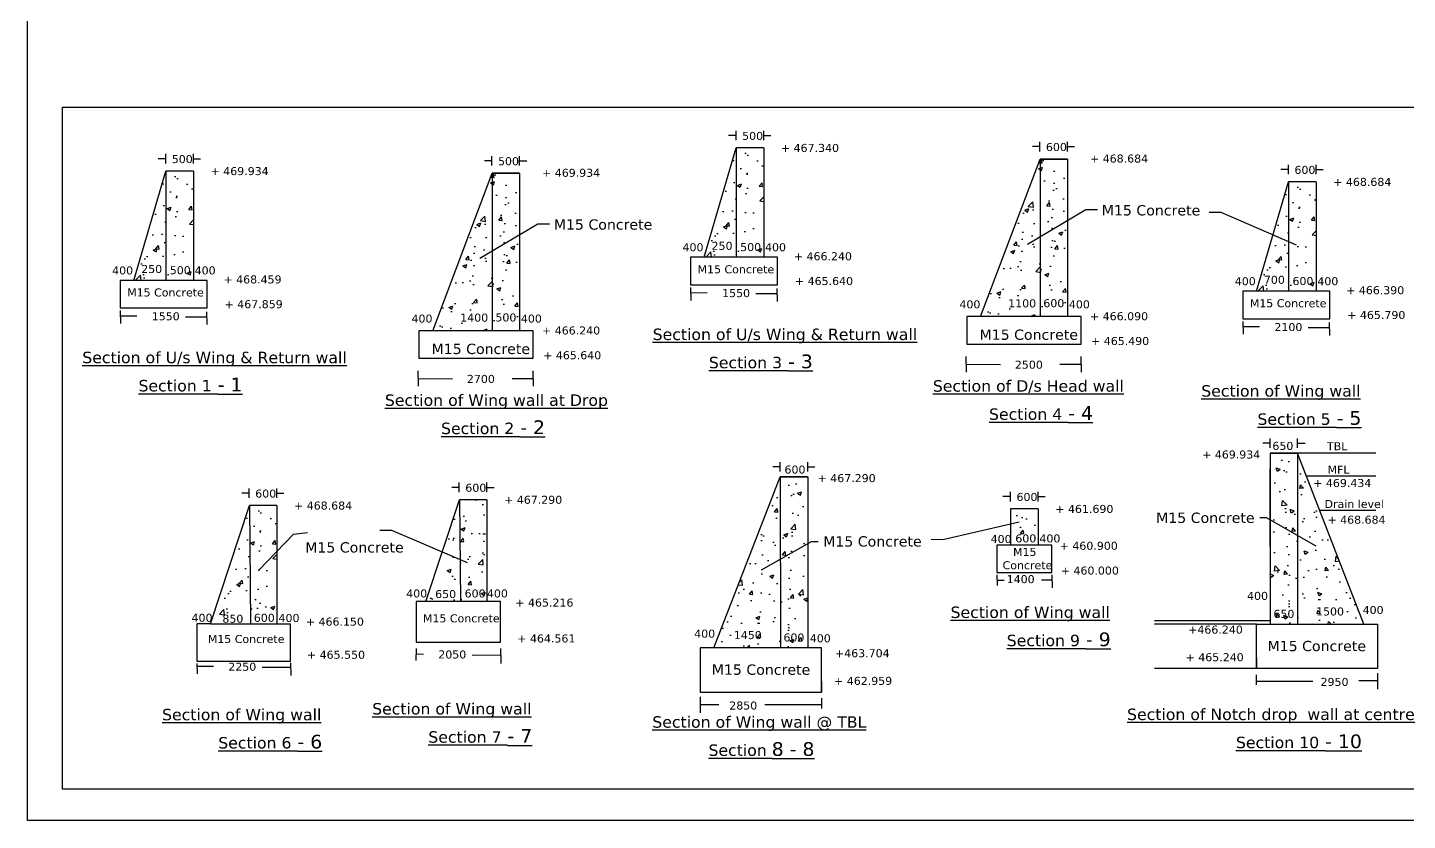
# Model space of a CAD drawing. Header units: inches. Extents: x 266 to 360, y -64 to 80.
# Drawn here: x 266.2 to 326.6, y -63.5 to -28.9 of the extents above; entities that cross this region are included whole.
import ezdxf

# ---------------------------------------------------------------- set-up
doc = ezdxf.new("R2010")
doc.units = ezdxf.units.IN
doc.header["$LTSCALE"] = 2
doc.header["$MEASUREMENT"] = 0
doc.linetypes.add('ACAD_ISO02W100', pattern=[15, 12, -3])
doc.linetypes.add('ACAD_ISO03W100', pattern=[30, 12, -18])
doc.styles.get("Standard").update_dxf_attribs({"font": 'arial.ttf'})
pattern_1 = [(50, (-6.233, -12.2524), (1.7931505, -0.15688), [0.1875, -2.0625]), (355, (-6.233, -12.2524), (-0.346878, 1.88048), [0.15, -1.65]), (100.4514, (-6.0836, -12.2654), (1.446273, 1.723599), [0.15935, -1.752855]), (46.1842, (-6.233, -11.7524), (2.668103, -0.413798), [0.28125, -3.09375]), (96.6356, (-6.0107, -11.7869), (2.336657, 2.435295), [0.239026, -2.629282]), (351.1842, (-6.233, -11.7524), (2.336655, 2.435297), [0.225, -2.475]), (21, (-5.983, -11.8774), (1.4922676, -1.006547), [0.1875, -2.0625]), (326, (-5.983, -11.8774), (0.608288, 1.812875), [0.15, -1.65]), (71.4514, (-5.8587, -11.9612), (2.100557, 0.806326), [0.15935, -1.752855]), (37.5, (-6.233, -12.2524), (0.0303996, 0.8322346), [0, -1.63, 0, -1.675, 0, -1.65625]), (7.5, (-6.233, -12.2524), (0.6576738, 0.9860293), [0, -0.955, 0, -1.5925, 0, -0.63125]), (327.5, (-6.7905, -12.2524), (1.3345561, -0.0563872), [0, -0.625, 0, -1.95, 0, -2.5875]), (317.5, (-7.0405, -12.2524), (1.4579654, 0.2502625), [0, -0.8125, 0, -1.295, 0, -1.8375])]

msp = doc.modelspace()

# ---------------------------------------------------------------- hatches: boundary and pattern name
h = msp.add_hatch()
h.set_pattern_fill('AR-CONC', color=256, scale=0.25, style=0)
h.set_pattern_definition([(50, (21.0978, 3.23), (1.7931505, -0.15688), [0.1875, -2.0625]), (355, (21.0978, 3.23), (-0.346878, 1.88048), [0.15, -1.65]), (100.4514, (21.2472, 3.217), (1.446273, 1.723599), [0.15935, -1.752855]), (46.1842, (21.0978, 3.73), (2.668103, -0.413798), [0.28125, -3.09375]), (96.6356, (21.3201, 3.6956), (2.336657, 2.435295), [0.239026, -2.629282]), (351.1842, (21.0978, 3.73), (2.336655, 2.435297), [0.225, -2.475]), (21, (21.3478, 3.605), (1.492268, -1.006547), [0.1875, -2.0625]), (326, (21.3478, 3.605), (0.608288, 1.812875), [0.15, -1.65]), (71.4514, (21.4722, 3.5212), (2.100557, 0.806326), [0.15935, -1.752855]), (37.5, (21.0978, 3.23005), (0.0303996, 0.8322346), [0, -1.63, 0, -1.675, 0, -1.65625]), (7.5, (21.0978, 3.23005), (0.6576738, 0.9860293), [0, -0.955, 0, -1.5925, 0, -0.63125]), (327.5, (20.5403, 3.23005), (1.3345561, -0.0563872), [0, -0.625, 0, -1.95, 0, -2.5875]), (317.5, (20.2903, 3.23), (1.4579654, 0.2502625), [0, -0.8125, 0, -1.295, 0, -1.8375])])
h.paths.add_polyline_path([(297.2215, -38.921), (298.4215, -38.921), (298.4215, -34.141), (297.2215, -34.141)])
h.paths.add_polyline_path([(297.2215, -34.141), (296.5439, -36.4544), (297.2215, -36.7459)])
h.paths.add_polyline_path([(295.8215, -38.921), (297.2215, -38.921), (297.2215, -36.7459), (296.5439, -36.4544)])
h.paths.add_polyline_path([(297.3037, -38.2106), (298.3329, -38.2106), (298.3329, -38.75), (297.3037, -38.75)], flags=24)
h.paths.add_polyline_path([(296.0555, -38.1571), (297.0807, -38.1571), (297.0807, -38.6964), (296.0555, -38.6964)], flags=24)
h = msp.add_hatch()
h.set_pattern_fill('AR-CONC', color=256, scale=0.25, style=0)
h.set_pattern_definition([(50, (40.8423, 1.7455), (1.7931505, -0.15688), [0.1875, -2.0625]), (355, (40.8423, 1.7455), (-0.346878, 1.88048), [0.15, -1.65]), (100.4514, (40.9917, 1.7324), (1.446273, 1.723599), [0.15935, -1.752855]), (46.1842, (40.8423, 2.2455), (2.668103, -0.413798), [0.28125, -3.09375]), (96.6356, (41.0646, 2.211), (2.336657, 2.435295), [0.239026, -2.629282]), (351.1842, (40.8423, 2.2455), (2.336655, 2.435297), [0.225, -2.475]), (21, (41.0923, 2.1205), (1.492268, -1.006547), [0.1875, -2.0625]), (326, (41.0923, 2.1205), (0.608288, 1.812875), [0.15, -1.65]), (71.4514, (41.2167, 2.0366), (2.100557, 0.806326), [0.15935, -1.752855]), (37.5, (40.8423, 1.7455), (0.0303996, 0.8322346), [0, -1.63, 0, -1.675, 0, -1.65625]), (7.5, (40.8423, 1.7455), (0.6576738, 0.9860293), [0, -0.955, 0, -1.5925, 0, -0.63125]), (327.5, (40.2848, 1.7455), (1.3345561, -0.0563872), [0, -0.625, 0, -1.95, 0, -2.5875]), (317.5, (40.0348, 1.7455), (1.4579654, 0.2502625), [0, -0.8125, 0, -1.295, 0, -1.8375])])
h.paths.add_polyline_path([(311.7074, -34.6255), (310.5074, -34.6255), (310.5074, -38.0178), (311.7074, -37.3084)])
h.paths.add_polyline_path([(310.5074, -34.6255), (307.9074, -41.5135), (310.5074, -41.5135)])
h.paths.add_polyline_path([(311.7074, -37.3084), (310.5074, -38.0178), (310.5074, -41.5135), (311.7074, -41.5135)])
h.paths.add_polyline_path([(309.025, -40.6731), (310.3271, -40.6731), (310.3271, -41.2125), (309.025, -41.2125)], flags=24)
h.paths.add_polyline_path([(310.5611, -40.6655), (311.5903, -40.6655), (311.5903, -41.2048), (310.5611, -41.2048)], flags=24)
h = msp.add_hatch()
h.set_pattern_fill('AR-CONC', color=256, scale=0.25, style=0)
h.set_pattern_definition([(50, (-3.8433, 2.2178), (1.7931505, -0.15688), [0.1875, -2.0625]), (355, (-3.8433, 2.2178), (-0.346878, 1.88048), [0.15, -1.65]), (100.4514, (-3.6939, 2.2048), (1.446273, 1.723599), [0.15935, -1.752855]), (46.1842, (-3.8433, 2.7178), (2.668103, -0.413798), [0.28125, -3.09375]), (96.6356, (-3.621, 2.6834), (2.336657, 2.435295), [0.239026, -2.629282]), (351.1842, (-3.8433, 2.7178), (2.336655, 2.435297), [0.225, -2.475]), (21, (-3.5933, 2.5928), (1.492268, -1.006547), [0.1875, -2.0625]), (326, (-3.5933, 2.5928), (0.608288, 1.812875), [0.15, -1.65]), (71.4514, (-3.469, 2.509), (2.100557, 0.806326), [0.15935, -1.752855]), (37.5, (-3.8433, 2.21783), (0.0303996, 0.8322346), [0, -1.63, 0, -1.675, 0, -1.65625]), (7.5, (-3.8433, 2.2178), (0.6576738, 0.9860293), [0, -0.955, 0, -1.5925, 0, -0.63125]), (327.5, (-4.4008, 2.21783), (1.3345561, -0.0563872), [0, -0.625, 0, -1.95, 0, -2.5875]), (317.5, (-4.6508, 2.2178), (1.4579654, 0.2502625), [0, -0.8125, 0, -1.295, 0, -1.8375])])
h.paths.add_polyline_path([(272.2804, -39.9332), (273.4804, -39.9332), (273.4804, -35.1532), (272.2804, -35.1532)])
h.paths.add_polyline_path([(272.2804, -35.1532), (271.6028, -37.4667), (272.2804, -37.7581)])
h.paths.add_polyline_path([(270.8804, -39.9332), (272.2804, -39.9332), (272.2804, -37.7581), (271.6028, -37.4667)])
h.paths.add_polyline_path([(272.3626, -39.2228), (273.3918, -39.2228), (273.3918, -39.7622), (272.3626, -39.7622)], flags=24)
h.paths.add_polyline_path([(271.1144, -39.1693), (272.1396, -39.1693), (272.1396, -39.7086), (271.1144, -39.7086)], flags=24)
h = msp.add_hatch()
h.set_pattern_fill('AR-CONC', color=256, scale=0.25, style=0)
h.set_pattern_definition([(50, (16.8817, 1.1234), (1.7931505, -0.15688), [0.1875, -2.0625]), (355, (16.8817, 1.1234), (-0.346878, 1.88048), [0.15, -1.65]), (100.4514, (17.031, 1.1103), (1.446273, 1.723599), [0.15935, -1.752855]), (46.1842, (16.8817, 1.6234), (2.668103, -0.413798), [0.28125, -3.09375]), (96.6356, (17.104, 1.589), (2.336657, 2.435295), [0.239026, -2.629282]), (351.1842, (16.8817, 1.6234), (2.336655, 2.435297), [0.225, -2.475]), (21, (17.1317, 1.4984), (1.492268, -1.006547), [0.1875, -2.0625]), (326, (17.1317, 1.4984), (0.608288, 1.812875), [0.15, -1.65]), (71.4514, (17.256, 1.4145), (2.100557, 0.806326), [0.15935, -1.752855]), (37.5, (16.88166, 1.1234), (0.0303996, 0.8322346), [0, -1.63, 0, -1.675, 0, -1.65625]), (7.5, (16.8817, 1.1234), (0.6576738, 0.9860293), [0, -0.955, 0, -1.5925, 0, -0.63125]), (327.5, (16.32416, 1.1234), (1.3345561, -0.0563872), [0, -0.625, 0, -1.95, 0, -2.5875]), (317.5, (16.0742, 1.1234), (1.4579654, 0.2502625), [0, -0.8125, 0, -1.295, 0, -1.8375])])
h.paths.add_polyline_path([(287.7468, -35.2477), (286.5468, -35.2477), (286.5468, -38.64), (287.7468, -37.9305)])
h.paths.add_polyline_path([(286.5468, -35.2477), (283.9468, -42.1357), (286.5468, -42.1357)])
h.paths.add_polyline_path([(287.7468, -37.9305), (286.5468, -38.64), (286.5468, -42.1357), (287.7468, -42.1357)])
h.paths.add_polyline_path([(285.0643, -41.2953), (286.3664, -41.2953), (286.3664, -41.8346), (285.0643, -41.8346)], flags=24)
h.paths.add_polyline_path([(286.6005, -41.2876), (287.6179, -41.2876), (287.6179, -41.827), (286.6005, -41.827)], flags=24)
h = msp.add_hatch()
h.set_pattern_fill('AR-CONC', color=256, scale=0.25, style=0)
h.set_pattern_definition([(50, (45.2486, 1.7455), (1.7931505, -0.15688), [0.1875, -2.0625]), (355, (45.2486, 1.7455), (-0.346878, 1.88048), [0.15, -1.65]), (100.4514, (45.398, 1.7324), (1.446273, 1.723599), [0.15935, -1.752855]), (46.1842, (45.2486, 2.2455), (2.668103, -0.413798), [0.28125, -3.09375]), (96.6356, (45.471, 2.211), (2.336657, 2.435295), [0.239026, -2.629282]), (351.1842, (45.2486, 2.2455), (2.336655, 2.435297), [0.225, -2.475]), (21, (45.4986, 2.1205), (1.492268, -1.006547), [0.1875, -2.0625]), (326, (45.4986, 2.1205), (0.608288, 1.812875), [0.15, -1.65]), (71.4514, (45.623, 2.0366), (2.100557, 0.806326), [0.15935, -1.752855]), (37.5, (45.2486, 1.7455), (0.0303996, 0.8322346), [0, -1.63, 0, -1.675, 0, -1.65625]), (7.5, (45.2486, 1.7455), (0.6576738, 0.9860293), [0, -0.955, 0, -1.5925, 0, -0.63125]), (327.5, (44.6911, 1.7455), (1.3345561, -0.0563872), [0, -0.625, 0, -1.95, 0, -2.5875]), (317.5, (44.4411, 1.7455), (1.4579654, 0.2502625), [0, -0.8125, 0, -1.295, 0, -1.8375])])
h.paths.add_polyline_path([(321.3723, -40.4055), (322.5723, -40.4055), (322.5723, -35.6255), (321.3723, -35.6255)])
h.paths.add_polyline_path([(321.3723, -35.6255), (320.6947, -37.939), (321.3723, -38.2305)])
h.paths.add_polyline_path([(319.9723, -40.4055), (321.3723, -40.4055), (321.3723, -38.2305), (320.6947, -37.939)])
h.paths.add_polyline_path([(321.4545, -39.6951), (322.4837, -39.6951), (322.4837, -40.2345), (321.4545, -40.2345)], flags=24)
h.paths.add_polyline_path([(320.2063, -39.6416), (321.2315, -39.6416), (321.2315, -40.1809), (320.2063, -40.1809)], flags=24)
h = msp.add_hatch()
h.set_pattern_fill('AR-CONC', color=256, scale=0.25, style=0)
h.set_pattern_definition([(130, (627.1422, -11.219), (-1.7931505, -0.15688), [0.1875, -2.0625]), (185, (627.1422, -11.219), (0.346878, 1.88048), [0.15, -1.65]), (79.5486, (626.9928, -11.232), (-1.446273, 1.723599), [0.15935, -1.752855]), (133.8158, (627.1422, -10.719), (-2.668103, -0.413798), [0.28125, -3.09375]), (83.3644, (626.9199, -10.7535), (-2.336657, 2.435295), [0.239026, -2.629282]), (188.8158, (627.1422, -10.719), (-2.336655, 2.435297), [0.225, -2.475]), (159, (626.8922, -10.844), (-1.4922676, -1.006547), [0.1875, -2.0625]), (214, (626.8922, -10.844), (-0.608288, 1.812875), [0.15, -1.65]), (108.5486, (626.7678, -10.9279), (-2.100557, 0.806326), [0.15935, -1.752855]), (142.5, (627.1422, -11.219), (-0.0303996, 0.8322346), [0, -1.63, 0, -1.675, 0, -1.65625]), (172.5, (627.1422, -11.219), (-0.6576738, 0.9860293), [0, -0.955, 0, -1.5925, 0, -0.63125]), (212.5, (627.6997, -11.219), (-1.3345561, -0.0563872), [0, -0.625, 0, -1.95, 0, -2.5875]), (222.5, (627.9497, -11.219), (-1.4579654, 0.2502625), [0, -0.8125, 0, -1.295, 0, -1.8375])])
h.paths.add_polyline_path([(320.5634, -47.4897), (321.7634, -47.4897), (321.7602, -51.084), (320.5634, -50.4046)])
h.paths.add_polyline_path([(321.7567, -54.9617), (320.5634, -54.9617), (320.5634, -50.4046), (321.7602, -51.084)])
h.paths.add_polyline_path([(324.6634, -54.9617), (321.7567, -54.9617), (321.7634, -47.4897)])
h.paths.add_polyline_path([(321.7611, -54.5304), (320.7319, -54.5304), (320.7319, -55.0698), (321.7611, -55.0698)], flags=9)
h.paths.add_polyline_path([(323.6597, -54.4877), (322.3576, -54.4877), (322.3576, -55.0271), (323.6597, -55.0271)], flags=9)
h = msp.add_hatch()
h.set_pattern_fill('AR-CONC', color=256, scale=0.25, style=0)
h.set_pattern_definition(pattern_1)
h.paths.add_polyline_path([(300.3457, -48.523), (299.1457, -48.523), (299.149, -52.1173), (300.3457, -51.438)])
h.paths.add_polyline_path([(299.1525, -55.995), (300.3457, -55.995), (300.3457, -51.438), (299.149, -52.1173)])
h.paths.add_polyline_path([(296.2457, -55.995), (299.1525, -55.995), (299.1457, -48.523)])
h.paths.add_polyline_path([(299.1481, -55.5638), (300.1773, -55.5638), (300.1773, -56.1031), (299.1481, -56.1031)], flags=9)
h.paths.add_polyline_path([(297.2495, -55.5211), (298.5516, -55.5211), (298.5516, -56.0604), (297.2495, -56.0604)], flags=9)
h = msp.add_hatch()
h.set_pattern_fill('AR-CONC', color=256, scale=0.25, style=0)
h.set_pattern_definition([(50, (-0.1925, -12.4036), (1.7931505, -0.15688), [0.1875, -2.0625]), (355, (-0.1925, -12.4036), (-0.346878, 1.88048), [0.15, -1.65]), (100.4514, (-0.0431, -12.4167), (1.446273, 1.723599), [0.15935, -1.752855]), (46.1842, (-0.1925, -11.9036), (2.668103, -0.413798), [0.28125, -3.09375]), (96.6356, (0.0298, -11.938), (2.336657, 2.435295), [0.239026, -2.629282]), (351.1842, (-0.1925, -11.9036), (2.336655, 2.435297), [0.225, -2.475]), (21, (0.0575, -12.0286), (1.492268, -1.006547), [0.1875, -2.0625]), (326, (0.0575, -12.0286), (0.608288, 1.812875), [0.15, -1.65]), (71.4514, (0.1818, -12.1125), (2.100557, 0.806326), [0.15935, -1.752855]), (37.5, (-0.19254, -12.4036), (0.0303996, 0.8322346), [0, -1.63, 0, -1.675, 0, -1.65625]), (7.5, (-0.1925, -12.4036), (0.6576738, 0.9860293), [0, -0.955, 0, -1.5925, 0, -0.63125]), (327.5, (-0.75004, -12.4036), (1.3345561, -0.0563872), [0, -0.625, 0, -1.95, 0, -2.5875]), (317.5, (-1, -12.4036), (1.4579654, 0.2502625), [0, -0.8125, 0, -1.295, 0, -1.8375])])
h.paths.add_polyline_path([(275.9311, -54.5547), (277.1311, -54.5547), (277.1311, -49.7747), (275.9311, -49.7747)])
h.paths.add_polyline_path([(275.9311, -49.7747), (275.2535, -52.0881), (275.9311, -52.3796)])
h.paths.add_polyline_path([(274.5311, -54.5547), (275.9311, -54.5547), (275.9311, -52.3796), (275.2535, -52.0881)])
h.paths.add_polyline_path([(276.0134, -53.8443), (277.0426, -53.8443), (277.0426, -54.3836), (276.0134, -54.3836)], flags=24)
h.paths.add_polyline_path([(274.7651, -53.7907), (275.7903, -53.7907), (275.7903, -54.3301), (274.7651, -54.3301)], flags=24)
h = msp.add_hatch()
h.set_pattern_fill('AR-CONC', color=256, scale=0.25, style=0)
h.set_pattern_definition([(50, (-9.5597, -12.6046), (1.7931505, -0.15688), [0.1875, -2.0625]), (355, (-9.5597, -12.6046), (-0.346878, 1.88048), [0.15, -1.65]), (100.4514, (-9.4102, -12.6177), (1.446273, 1.723599), [0.15935, -1.752855]), (46.1842, (-9.5597, -12.1046), (2.668103, -0.413798), [0.28125, -3.09375]), (96.6356, (-9.3373, -12.139), (2.336657, 2.435295), [0.239026, -2.629282]), (351.1842, (-9.5597, -12.1046), (2.336655, 2.435297), [0.225, -2.475]), (21, (-9.3097, -12.2296), (1.4922676, -1.006547), [0.1875, -2.0625]), (326, (-9.3097, -12.2296), (0.608288, 1.812875), [0.15, -1.65]), (71.4514, (-9.1853, -12.3135), (2.100557, 0.806326), [0.15935, -1.752855]), (37.5, (-9.55966, -12.6046), (0.0303996, 0.8322346), [0, -1.63, 0, -1.675, 0, -1.65625]), (7.5, (-9.5597, -12.6046), (0.6576738, 0.9860293), [0, -0.955, 0, -1.5925, 0, -0.63125]), (327.5, (-10.11716, -12.6046), (1.3345561, -0.0563872), [0, -0.625, 0, -1.95, 0, -2.5875]), (317.5, (-10.3672, -12.6046), (1.4579654, 0.2502625), [0, -0.8125, 0, -1.295, 0, -1.8375])])
h.paths.add_polyline_path([(286.3176, -49.5213), (285.1176, -49.5213), (285.1607, -53.9673), (286.3176, -53.9673)])
h.paths.add_polyline_path([(285.1176, -49.5213), (284.3662, -51.803), (285.143, -52.1371)])
h.paths.add_polyline_path([(283.6534, -53.9673), (283.8176, -53.9673), (285.1176, -53.9673), (285.1607, -53.9673), (285.143, -52.1371), (284.3662, -51.803)])
h.paths.add_polyline_path([(285.256, -53.3525), (286.2852, -53.3525), (286.2852, -53.8919), (285.256, -53.8919)], flags=24)
h.paths.add_polyline_path([(283.9656, -53.3794), (284.9948, -53.3794), (284.9948, -53.9187), (283.9656, -53.9187)], flags=24)
h = msp.add_hatch()
h.set_pattern_fill('AR-CONC', color=256, scale=0.25, style=0)
h.set_pattern_definition(pattern_1)
h.paths.add_polyline_path([(310.4185, -49.9223), (309.2185, -49.9223), (309.2185, -51.5023), (310.4185, -51.5023)])

# ---------------------------------------------------------------- linework, layer by layer
for p, q in [((297.2123, -33.5998), (296.8844, -33.5998)), ((297.2123, -33.8077), (297.2123, -33.3918)), ((298.4215, -33.8077), (298.4215, -33.3918)), ((298.4215, -33.5998), (298.7313, -33.5998)), ((295.8215, -38.921), (297.2215, -34.141)), ((298.4215, -34.141), (297.2215, -34.141)), ((297.2215, -34.141), (297.2215, -38.921)), ((298.4215, -34.141), (298.4215, -38.921)), ((310.4983, -34.0843), (310.1703, -34.0843)), ((310.4983, -34.2923), (310.4983, -33.8764)), ((311.7074, -34.2923), (311.7074, -33.8764)), ((311.7074, -34.0843), (312.0173, -34.0843)), ((272.2712, -34.612), (271.9433, -34.612)), ((272.2712, -34.82), (272.2712, -34.404)), ((273.4804, -34.82), (273.4804, -34.404)), ((273.4804, -34.612), (273.7902, -34.612)), ((286.5377, -34.7064), (286.2097, -34.7064)), ((286.5377, -34.9144), (286.5377, -34.4985)), ((287.7468, -34.9144), (287.7468, -34.4985)), ((287.7468, -34.7064), (288.0566, -34.7064)), ((307.9074, -41.5135), (310.5074, -34.6255)), ((310.5074, -34.6255), (311.7074, -34.6255)), ((311.7074, -34.6255), (310.5074, -34.6255)), ((310.5074, -34.6255), (310.5074, -41.5135)), ((311.7074, -34.6255), (311.1074, -34.6255)), ((311.7074, -34.6255), (311.7074, -41.5135)), ((321.3632, -35.2923), (321.3632, -34.8764)), ((322.5723, -35.2923), (322.5723, -34.8764)), ((270.8804, -39.9332), (272.2804, -35.1532)), ((272.2804, -35.1532), (272.2804, -39.9332)), ((273.4804, -35.1532), (272.2804, -35.1532)), ((273.4804, -35.1532), (273.4804, -39.9332)), ((283.9468, -42.1357), (286.5468, -35.2477)), ((286.5468, -35.2477), (286.5468, -42.1357)), ((287.7468, -35.2477), (286.5468, -35.2477)), ((286.5468, -35.2477), (287.7468, -35.2477)), ((287.7468, -35.2477), (287.1468, -35.2477)), ((287.7468, -35.2477), (287.7468, -42.1357)), ((321.3632, -35.0843), (321.0352, -35.0843)), ((322.5723, -35.0843), (322.8821, -35.0843)), ((319.9723, -40.4055), (321.3723, -35.6255)), ((322.5723, -35.6255), (321.3723, -35.6255)), ((321.3723, -35.6255), (321.3723, -40.4055)), ((322.5723, -35.6255), (322.5723, -40.4055)), ((295.8215, -38.921), (295.2215, -38.921)), ((295.2215, -38.921), (295.2215, -40.121)), ((297.2215, -38.921), (295.8215, -38.921)), ((298.4215, -38.921), (297.2215, -38.921)), ((299.0215, -38.921), (298.4215, -38.921)), ((299.0215, -40.121), (299.0215, -38.921)), ((270.2804, -39.9332), (270.2804, -41.1332)), ((270.8804, -39.9332), (270.2804, -39.9332)), ((272.2804, -39.9332), (270.8804, -39.9332)), ((273.4804, -39.9332), (272.2804, -39.9332)), ((274.0804, -39.9332), (273.4804, -39.9332)), ((274.0804, -41.1332), (274.0804, -39.9332)), ((295.2215, -40.121), (299.0215, -40.121)), ((295.2227, -40.2386), (295.2346, -40.8027)), ((299.0011, -40.2884), (299.0129, -40.8514)), ((319.9723, -40.4055), (319.3723, -40.4055)), ((319.3723, -40.4055), (319.3723, -41.6055)), ((321.3723, -40.4055), (319.9723, -40.4055)), ((322.5723, -40.4055), (321.3723, -40.4055)), ((323.1723, -40.4055), (322.5723, -40.4055)), ((323.1723, -41.6055), (323.1723, -40.4055)), ((295.2274, -40.4621), (295.9495, -40.4684)), ((298.0815, -40.5108), (299.0057, -40.5108)), ((270.2804, -41.1332), (274.0804, -41.1332)), ((270.2816, -41.2508), (270.2935, -41.8149)), ((270.2863, -41.4743), (271.0084, -41.4806)), ((273.1404, -41.523), (274.0646, -41.523)), ((274.06, -41.3006), (274.0718, -41.8636)), ((307.9074, -41.5135), (307.3074, -41.5135)), ((307.3074, -41.5135), (307.3074, -42.7135)), ((311.7074, -41.5135), (307.9074, -41.5135)), ((312.3074, -41.5135), (311.7074, -41.5135)), ((312.3074, -42.7135), (312.3074, -41.5135)), ((319.3723, -41.6055), (323.1723, -41.6055)), ((283.3468, -42.1357), (283.3468, -43.3357)), ((283.9468, -42.1357), (283.3468, -42.1357)), ((287.7468, -42.1357), (283.9468, -42.1357)), ((288.3468, -42.1357), (287.7468, -42.1357)), ((288.3468, -43.3357), (288.3468, -42.1357)), ((319.3736, -41.7231), (319.3854, -42.2872)), ((319.3783, -41.9466), (320.1003, -41.9529)), ((322.2323, -41.9953), (323.1565, -41.9953)), ((323.1519, -41.7729), (323.1637, -42.3359)), ((307.3074, -42.7135), (312.3074, -42.7135)), ((283.3468, -43.3357), (288.3468, -43.3357)), ((307.2642, -43.2571), (307.2785, -43.9383)), ((312.2931, -43.2571), (312.3074, -43.9383)), ((283.3036, -43.8792), (283.3179, -44.5604)), ((288.3325, -43.8792), (288.3468, -44.5604)), ((307.2714, -43.5977), (308.7689, -43.6108)), ((311.376, -43.5977), (312.3003, -43.5977)), ((283.3107, -44.2198), (284.8082, -44.2329)), ((287.4154, -44.2198), (288.3396, -44.2198)), ((320.5634, -47.0445), (320.2536, -47.0445)), ((320.5634, -47.2525), (320.5634, -46.8366)), ((321.7634, -47.2525), (321.7634, -46.8366)), ((321.7634, -47.0445), (322.0914, -47.0445)), ((320.5634, -47.4897), (320.5634, -54.9617)), ((320.5634, -47.4897), (321.7634, -47.4897)), ((320.5634, -47.4897), (321.7634, -47.4897)), ((321.7634, -47.4897), (320.5634, -47.4897)), ((320.5634, -47.4897), (320.5634, -54.3977)), ((321.7634, -47.4897), (321.7567, -54.9617)), ((324.6634, -54.9617), (321.7634, -47.4897)), ((325.1947, -47.4897), (321.7634, -47.4897)), ((299.1457, -48.0779), (298.8178, -48.0779)), ((299.1457, -48.2858), (299.1457, -47.8699)), ((300.3457, -48.2858), (300.3457, -47.8699)), ((300.3457, -48.0779), (300.6556, -48.0779)), ((320.5561, -48.1689), (320.5634, -54.9617)), ((285.1085, -49.188), (285.1085, -48.7721)), ((286.3176, -49.188), (286.3176, -48.7721)), ((296.2457, -55.995), (299.1457, -48.523)), ((299.1457, -48.523), (299.1525, -55.995)), ((299.1457, -48.523), (300.3457, -48.523)), ((300.3457, -48.523), (299.1457, -48.523)), ((300.3457, -48.523), (299.1457, -48.523)), ((300.3457, -48.523), (300.3457, -55.431)), ((300.3457, -48.523), (300.3457, -55.995)), ((325.1947, -48.4897), (322.1516, -48.4897)), ((275.922, -49.2335), (275.594, -49.2335)), ((275.922, -49.4414), (275.922, -49.0255)), ((277.1311, -49.4414), (277.1311, -49.0255)), ((277.1311, -49.2335), (277.441, -49.2335)), ((285.1085, -48.9801), (284.7806, -48.9801)), ((286.3176, -48.9801), (286.6275, -48.9801)), ((300.3531, -49.2022), (300.3457, -55.995)), ((309.2094, -49.3811), (308.8814, -49.3811)), ((309.2094, -49.589), (309.2094, -49.1731)), ((310.4185, -49.589), (310.4185, -49.1731)), ((310.4185, -49.3811), (310.7284, -49.3811)), ((274.2311, -54.9367), (275.9311, -49.7747)), ((275.9311, -49.7747), (275.9811, -54.9367)), ((277.1311, -49.7747), (275.9311, -49.7747)), ((277.1311, -49.7747), (277.1311, -54.5547)), ((277.1311, -49.7747), (277.1311, -54.9367)), ((283.6534, -53.9673), (285.1176, -49.5213)), ((286.3176, -49.5213), (285.1176, -49.5213)), ((285.1176, -49.5213), (285.1607, -53.9673)), ((286.3176, -49.5213), (286.3176, -53.9673)), ((286.3176, -49.5213), (286.3176, -53.9673)), ((286.3176, -49.5213), (286.3176, -53.9673)), ((309.2185, -49.9223), (309.2185, -51.5023)), ((310.4185, -49.9223), (309.2185, -49.9223)), ((310.4185, -49.9223), (310.4185, -51.5023)), ((310.4185, -49.9223), (310.4185, -51.5023)), ((325.1947, -49.9897), (322.7337, -49.9897)), ((309.2185, -51.5023), (308.6185, -51.5023)), ((308.6185, -51.5023), (308.6185, -52.7023)), ((310.4185, -51.5023), (309.2185, -51.5023)), ((311.0185, -51.5023), (310.4185, -51.5023)), ((311.0185, -52.7023), (311.0185, -51.5023)), ((308.6185, -52.7023), (311.0185, -52.7023)), ((308.6207, -52.807), (308.6304, -53.2664)), ((308.6255, -53.0367), (308.9415, -53.0394)), ((310.5696, -53.0247), (311.0035, -53.0253)), ((311.016, -52.803), (311.0278, -53.3659)), ((283.8176, -53.9673), (283.2176, -53.9673)), ((283.2176, -53.9673), (283.2176, -55.7453)), ((285.1176, -53.9673), (283.8176, -53.9673)), ((286.3176, -53.9673), (285.1176, -53.9673)), ((286.9176, -53.9673), (286.3176, -53.9673)), ((286.9176, -55.7453), (286.9176, -53.9673)), ((274.2311, -54.9367), (273.6311, -54.9367)), ((273.6311, -54.9367), (273.6311, -56.5707)), ((274.2311, -54.9367), (277.7311, -54.9367)), ((277.7311, -56.5707), (277.7311, -54.9367)), ((319.9634, -54.9617), (320.5634, -54.9617)), ((319.9634, -56.8977), (319.9634, -54.9617)), ((319.9634, -56.2897), (319.9634, -55.0897)), ((320.5634, -54.9617), (321.7634, -54.9617)), ((321.7634, -54.9617), (324.6634, -54.9617)), ((324.6634, -54.9617), (325.2634, -54.9617)), ((325.2634, -54.9617), (325.2634, -56.8977)), ((283.2176, -56.0272), (283.2131, -56.5442)), ((283.2176, -55.7453), (286.9176, -55.7453)), ((286.9176, -56.0167), (286.9207, -56.5827)), ((296.2457, -55.995), (295.6457, -55.995)), ((295.6457, -55.995), (295.6457, -57.931)), ((299.1457, -55.995), (296.2457, -55.995)), ((300.3457, -55.995), (299.1457, -55.995)), ((300.9457, -55.995), (300.3457, -55.995)), ((300.9457, -57.931), (300.9457, -55.995)), ((273.6311, -56.5707), (277.7311, -56.5707)), ((273.6333, -56.6741), (273.643, -57.1348)), ((277.733, -56.643), (277.7448, -57.206)), ((283.2156, -56.2613), (283.54, -56.2641)), ((285.672, -56.3065), (286.9192, -56.2997)), ((286.9195, -56.3896), (286.9254, -56.6711)), ((300.9457, -57.323), (300.9457, -56.123)), ((319.9662, -56.4251), (319.9634, -56.8977)), ((273.6358, -56.7942), (274.3578, -56.8005)), ((276.4898, -56.8429), (277.737, -56.8361)), ((319.9619, -57.1661), (319.9555, -57.6058)), ((325.2634, -56.8977), (319.9634, -56.8977)), ((325.2603, -57.1019), (325.2608, -57.798)), ((300.943, -57.4585), (300.9457, -57.931)), ((319.9586, -57.4524), (322.4344, -57.4524)), ((325.2605, -57.4299), (324.4441, -57.4298)), ((295.6457, -57.931), (300.9457, -57.931)), ((295.6489, -58.1352), (295.6484, -58.8314)), ((295.6487, -58.4633), (296.465, -58.4632)), ((300.9506, -58.4858), (298.4748, -58.4858)), ((300.9473, -58.1994), (300.9537, -58.6391))]:
    msp.add_line(p, q)
at = {"linetype": 'ACAD_ISO03W100'}
for p, q in [((310.5074, -34.6255), (310.5074, -41.5135)), ((286.5468, -35.2477), (286.5468, -42.1357))]:
    msp.add_line(p, q, dxfattribs=at)
at = {"linetype": 'ACAD_ISO02W100'}
for p, q in [((320.5633, -54.811), (315.5084, -54.8117)), ((319.9634, -54.9617), (315.5084, -54.9617)), ((319.9634, -56.9012), (315.5082, -56.9018))]:
    msp.add_line(p, q, dxfattribs=at)
for points in [[(266.2327, 33.4332), (360.1321, 33.4332), (360.1321, -63.5359), (266.2327, -63.5359)], [(266.2327, 33.4332), (355.9536, 33.4332), (355.9536, -63.5359), (266.2327, -63.5359)], [(267.761, -32.3628), (328.2837, -32.3628), (328.2837, -62.1755), (267.761, -62.1755)]]:
    msp.add_lwpolyline(points, close=True)
for points in [[(309.9621, -38.3402), (312.5117, -36.8328), (313.0206, -36.829)], [(317.8931, -36.9506), (318.4068, -36.9547), (321.704, -38.3731)], [(286.0015, -38.9624), (288.5511, -37.455), (289.06, -37.4511)], [(305.7394, -51.2474), (306.2531, -51.2515), (309.5868, -50.4848)], [(322.585, -51.5522), (320.4008, -50.3123), (320.1127, -50.3123)], [(276.3385, -52.5932), (277.8643, -51.0293), (278.4711, -50.9466)], [(281.6385, -50.8464), (282.1522, -50.8505), (285.4493, -52.2689)], [(298.3242, -52.5855), (300.5084, -51.3456), (300.7965, -51.3456)]]:
    msp.add_lwpolyline(points)

# ---------------------------------------------------------------- texts
for s, insert, char_height, width, attachment_point in [('{\\fVerdana|b0|i0|c0|p34;500}', (297.4776, -33.4399), 0.35, 1.741063, 1), ('{\\fVerdana|b0|i0|c0|p34;+ 467.340}', (299.1746, -33.9648), 0.35, 2.758636, 1), ('{\\fVerdana|b0|i0|c0|p34;600}', (310.7635, -33.9244), 0.35, 1.741063, 1), ('{\\fVerdana|b0|i0|c0|p34;500}', (272.5365, -34.4521), 0.35, 1.741063, 1), ('{\\fVerdana|b0|i0|c0|p34;+ 469.934}', (274.2335, -34.9771), 0.35, 2.758636, 1), ('{\\fVerdana|b0|i0|c0|p34;500}', (286.8029, -34.5466), 0.35, 1.741063, 1), ('{\\fVerdana|b0|i0|c0|p34;+ 468.684}', (312.6906, -34.4294), 0.35, 2.758636, 1), ('{\\fVerdana|b0|i0|c0|p34;600}', (321.6284, -34.9244), 0.35, 1.741063, 1), ('{\\fVerdana|b0|i0|c0|p34;+ 469.934}', (288.7299, -35.0515), 0.35, 2.758636, 1), ('{\\fVerdana|b0|i0|c0|p34;+ 468.684}', (323.3254, -35.4494), 0.35, 2.758636, 1), ('{\\fVerdana|b0|i0|c0|p34;M15 Concrete}', (313.2029, -36.6411), 0.45, 5.79453, 1), ('{\\fVerdana|b0|i0|c0|p34;M15 Concrete}', (289.2422, -37.2632), 0.45, 5.79453, 1), ('{\\fVerdana|b0|i0|c0|p34;400}', (294.87, -38.307), 0.35, 1.741063, 1), ('{\\fVerdana|b0|i0|c0|p34;250}', (296.143, -38.2446), 0.35, 1.743204, 1), ('{\\fVerdana|b0|i0|c0|p34;500}', (297.3912, -38.2981), 0.35, 1.741063, 1), ('{\\fVerdana|b0|i0|c0|p34;400}', (298.4791, -38.307), 0.35, 1.741063, 1), ('{\\fVerdana|b0|i0|c0|p34;+ 466.240}', (299.7393, -38.7004), 0.35, 2.758636, 1), ('{\\fVerdana|b0|i0|c0|p34;400}', (269.9289, -39.3192), 0.35, 1.741063, 1), ('{\\fVerdana|b0|i0|c0|p34;250}', (271.2019, -39.2568), 0.35, 1.743204, 1), ('{\\fVerdana|b0|i0|c0|p34;500}', (272.4501, -39.3103), 0.35, 1.741063, 1), ('{\\fVerdana|b0|i0|c0|p34;400}', (273.538, -39.3192), 0.35, 1.741063, 1), ('{\\fVerdana|b0|i0|c0|p34;+ 468.459}', (274.7982, -39.7126), 0.35, 2.758636, 1), ('{\\fVerdana|b0|i0|c0|p34;M15 Concrete}', (295.5281, -39.2698), 0.35, 5.840127, 1), ('{\\fVerdana|b0|i0|c0|p34;+ 465.640}', (299.7875, -39.7833), 0.35, 2.758636, 1), ('{\\fVerdana|b0|i0|c0|p34;400}', (319.0208, -39.7915), 0.35, 1.741063, 1), ('{\\fVerdana|b0|i0|c0|p34;700}', (320.2938, -39.7291), 0.35, 1.743204, 1), ('{\\fVerdana|b0|i0|c0|p34;600}', (321.542, -39.7826), 0.35, 1.741063, 1), ('{\\fVerdana|b0|i0|c0|p34;400}', (322.6299, -39.7915), 0.35, 1.741063, 1), ('{\\fVerdana|b0|i0|c0|p34;M15 Concrete}', (270.587, -40.282), 0.35, 5.840127, 1), ('{\\fVerdana|b0|i0|c0|p34;1550}', (296.6019, -40.3117), 0.35, 3.870239, 1), ('{\\fVerdana|b0|i0|c0|p34;+ 466.390}', (323.8901, -40.1849), 0.35, 2.758636, 1), ('{\\fVerdana|b0|i0|c0|p34;+ 467.859}', (274.8464, -40.7955), 0.35, 2.758636, 1), ('{\\fVerdana|b0|i0|c0|p34;400}', (306.9794, -40.8027), 0.35, 1.741063, 1), ('{\\fVerdana|b0|i0|c0|p34;1100}', (309.1125, -40.7606), 0.35, 1.741063, 1), ('{\\fVerdana|b0|i0|c0|p34;600}', (310.6486, -40.753), 0.35, 1.741063, 1), ('{\\fVerdana|b0|i0|c0|p34;400}', (311.765, -40.8025), 0.35, 1.741063, 1), ('{\\fVerdana|b0|i0|c0|p34;M15 Concrete}', (319.6789, -40.7543), 0.35, 5.840127, 1), ('{\\fVerdana|b0|i0|c0|p34;1550}', (271.6608, -41.3239), 0.35, 3.870239, 1), ('{\\fVerdana|b0|i0|c0|p34;400}', (283.0188, -41.4249), 0.35, 1.741063, 1), ('{\\fVerdana|b0|i0|c0|p34;1400}', (285.1518, -41.3828), 0.35, 1.741063, 1), ('{\\fVerdana|b0|i0|c0|p34;500}', (286.688, -41.3751), 0.35, 1.741063, 1), ('{\\fVerdana|b0|i0|c0|p34;400}', (287.8044, -41.4246), 0.35, 1.741063, 1), ('{\\fVerdana|b0|i0|c0|p34;+ 466.090}', (312.6888, -41.3222), 0.35, 2.758636, 1), ('{\\fVerdana|b0|i0|c0|p34;+ 465.790}', (323.9383, -41.2678), 0.35, 2.758636, 1), ('{\\fVerdana|b0|i0|c0|p34;+ 466.240}', (288.7281, -41.9443), 0.35, 2.758636, 1), ('{\\fVerdana|b0|i0|c0|p34;\\LSection of U/s Wing & Return wall }', (293.5654, -42.0377), 0.5, 13.403981, 1), ('{\\fVerdana|b0|i0|c0|p34;M15 Concrete}', (307.8567, -42.0777), 0.45, 5.79453, 1), ('{\\fVerdana|b0|i0|c0|p34;2100}', (320.7527, -41.7962), 0.35, 3.870239, 1), ('{\\fVerdana|b0|i0|c0|p34;M15 Concrete}', (283.8961, -42.6999), 0.45, 5.79453, 1), ('{\\fVerdana|b0|i0|c0|p34;+ 465.490}', (312.737, -42.4051), 0.35, 2.758636, 1), ('{\\fVerdana|b0|i0|c0|p34;\\LSection of U/s Wing & Return wall }', (268.6243, -43.0499), 0.5, 13.403981, 1), ('{\\fVerdana|b0|i0|c0|p34;+ 465.640}', (288.7764, -43.0272), 0.35, 2.758636, 1), ('{\\fVerdana|b0|i0|c0|p34;\\LSection 3\\H1.2x; - 3}', (296.0219, -43.1707), 0.5, 11.27712, 1), ('{\\fVerdana|b0|i0|c0|p34;2500}', (309.4034, -43.4399), 0.35, 3.166098, 1), ('{\\fVerdana|b0|i0|c0|p34;\\LSection 1\\H1.2x; - 1}', (271.0808, -44.183), 0.5, 11.27712, 1), ('{\\fVerdana|b0|i0|c0|p34;2700}', (285.4427, -44.0621), 0.35, 3.166098, 1), ('{\\fVerdana|b0|i0|c0|p34;\\LSection of D/s Head wall }', (305.8166, -44.2943), 0.5, 13.403981, 1), ('{\\fVerdana|b0|i0|c0|p34;\\LSection of Wing wall }', (317.5536, -44.5108), 0.5, 13.403981, 1), ('{\\fVerdana|b0|i0|c0|p34;\\LSection of Wing wall at Drop}', (281.8559, -44.9164), 0.5, 13.403981, 1), ('{\\fVerdana|b0|i0|c0|p34;\\LSection 4\\H1.2x; - 4}', (308.2731, -45.4273), 0.5, 11.27712, 1), ('{\\fVerdana|b0|i0|c0|p34;\\LSection 5\\H1.2x; - 5}', (320.0101, -45.6439), 0.5, 11.27712, 1), ('{\\fVerdana|b0|i0|c0|p34;\\LSection 2\\H1.2x; - 2}', (284.3125, -46.0495), 0.5, 11.27712, 1), ('{\\fVerdana|b0|i0|c0|p34;650}', (321.5803, -46.991), 0.35, 1.741063, 3), ('{\\fVerdana|b0|i0|c0|p34;TBL}', (323.9435, -47.004), 0.35, 2.187702, 3), ('{\\fVerdana|b0|i0|c0|p34;+ 469.934}', (320.1331, -47.366), 0.35, 3.55768, 3), ('{\\fVerdana|b0|i0|c0|p34;600}', (299.3289, -48.0244), 0.35, 1.741063, 1), ('{\\fVerdana|b0|i0|c0|p34;MFL}', (324.0346, -48.0291), 0.35, 2.187702, 3), ('{\\fVerdana|b0|i0|c0|p34;600}', (285.3738, -48.8202), 0.35, 1.741063, 1), ('{\\fVerdana|b0|i0|c0|p34;+ 467.290}', (300.7761, -48.3993), 0.35, 3.55768, 1), ('{\\fVerdana|b0|i0|c0|p34;+ 469.434}', (324.9911, -48.6132), 0.35, 3.55768, 3), ('{\\fVerdana|b0|i0|c0|p34;600}', (276.1872, -49.0736), 0.35, 1.741063, 1), ('{\\fVerdana|b0|i0|c0|p34;+ 467.290}', (287.0708, -49.3451), 0.35, 2.758636, 1), ('{\\fVerdana|b0|i0|c0|p34;600}', (309.4746, -49.2212), 0.35, 1.741063, 1), ('{\\fVerdana|b0|i0|c0|p34;+ 468.684}', (277.8842, -49.5985), 0.35, 2.758636, 1), ('{\\fVerdana|b0|i0|c0|p34;+ 461.690}', (311.1716, -49.7461), 0.35, 2.758636, 1), ('{\\fVerdana|b0|i0|c0|p34;M15 Concrete}', (319.8882, -50.0817), 0.45, 5.79453, 3), ('{\\fVerdana|b0|i0|c0|p34;Drain level}', (325.5389, -49.5285), 0.35, 4.372988, 3), ('{\\fVerdana|b0|i0|c0|p34;+ 468.684}', (325.6133, -50.2172), 0.35, 3.55768, 3), ('{\\fVerdana|b0|i0|c0|p34;M15 Concrete}', (301.0209, -51.1151), 0.45, 5.79453, 1), ('{\\fVerdana|b0|i0|c0|p34;400}', (308.3444, -51.0594), 0.35, 2.321951, 1), ('{\\fVerdana|b0|i0|c0|p34;600}', (309.4237, -51.0337), 0.35, 2.321951, 1), ('{\\fVerdana|b0|i0|c0|p34;400}', (310.4761, -51.0337), 0.35, 2.321951, 1), ('{\\fVerdana|b0|i0|c0|p34;M15 Concrete}', (278.3699, -51.3757), 0.45, 5.79453, 1), ('{\\fVerdana|b0|i0|c0|p34;   M15 \\PConcrete}', (308.8676, -51.6236), 0.35, 5.840127, 1), ('{\\fVerdana|b0|i0|c0|p34;+ 460.900}', (311.363, -51.3562), 0.35, 2.758636, 1), ('{\\fVerdana|b0|i0|c0|p34;+ 460.000}', (311.4112, -52.4391), 0.35, 2.758636, 1), ('{\\fVerdana|b0|i0|c0|p34;1400}', (309.0464, -52.8151), 0.35, 4.821513, 1), ('{\\fVerdana|b0|i0|c0|p34;400}', (282.7897, -53.44), 0.35, 1.717564, 1), ('{\\fVerdana|b0|i0|c0|p34;650}', (284.0531, -53.4669), 0.35, 1.72922, 1), ('{\\fVerdana|b0|i0|c0|p34;600}', (285.3435, -53.44), 0.35, 1.684973, 1), ('{\\fVerdana|b0|i0|c0|p34;400}', (286.3176, -53.44), 0.35, 1.79868, 1), ('{\\fVerdana|b0|i0|c0|p34;400}', (320.474, -53.5449), 0.35, 1.688036, 3), ('{\\fVerdana|b0|i0|c0|p34;+ 465.216}', (287.5599, -53.8405), 0.35, 2.78496, 1), ('{\\fVerdana|b0|i0|c0|p34;\\LSection of Wing wall }', (306.5915, -54.1871), 0.5, 13.403981, 1), ('{\\fVerdana|b0|i0|c0|p34;1500}', (323.7953, -54.2266), 0.35, 2.459153, 3), ('{\\fVerdana|b0|i0|c0|p34;400}', (325.5279, -54.1634), 0.35, 2.045382, 3), ('{\\fVerdana|b0|i0|c0|p34;400}', (273.4016, -54.503), 0.35, 1.919119, 1), ('{\\fVerdana|b0|i0|c0|p34;850}', (274.7493, -54.5445), 0.35, 1.846537, 1), ('{\\fVerdana|b0|i0|c0|p34;600}', (276.1232, -54.5051), 0.35, 1.718772, 1), ('{\\fVerdana|b0|i0|c0|p34;400}', (277.2045, -54.5115), 0.35, 1.725306, 1), ('{\\fVerdana|b0|i0|c0|p34;+ 466.150}', (278.3997, -54.6715), 0.35, 2.758636, 1), ('{\\fVerdana|b0|i0|c0|p34;M15 Concrete}', (283.519, -54.5277), 0.35, 5.62174, 1), ('{\\fVerdana|b0|i0|c0|p34;650}', (321.6262, -54.3312), 0.35, 2.188701, 3), ('{\\fVerdana|b0|i0|c0|p34;M15 Concrete}', (274.114, -55.4314), 0.35, 5.840127, 1), ('{\\fVerdana|b0|i0|c0|p34;+ 464.561}', (287.6459, -55.4082), 0.35, 2.747227, 1), ('{\\fVerdana|b0|i0|c0|p34;400}', (295.3813, -55.1968), 0.35, 2.045382, 1), ('{\\fVerdana|b0|i0|c0|p34;1450}', (297.1139, -55.26), 0.35, 2.459153, 1), ('{\\fVerdana|b0|i0|c0|p34;600}', (299.2829, -55.3645), 0.35, 2.188701, 1), ('{\\fVerdana|b0|i0|c0|p34;400}', (300.4352, -55.3991), 0.35, 1.688036, 1), ('{\\fVerdana|b0|i0|c0|p34;\\LSection 9\\H1.2x; - 9}', (309.048, -55.3201), 0.5, 11.27712, 1), ('{\\fVerdana|b0|i0|c0|p34;+466.240}', (319.37, -55.0204), 0.35, 3.502237, 3), ('{\\fVerdana|b0|i0|c0|p34;2050}', (284.1924, -56.1074), 0.35, 3.870239, 1), ('{\\fVerdana|b0|i0|c0|p34;+463.704}', (301.5392, -56.0537), 0.35, 3.502237, 1), ('{\\fVerdana|b0|i0|c0|p34;M15 Concrete}', (324.7596, -55.6874), 0.45, 16.0429, 3), ('{\\fVerdana|b0|i0|c0|p34;2250}', (275.0102, -56.6438), 0.35, 3.870239, 1), ('{\\fVerdana|b0|i0|c0|p34;+ 465.550}', (278.4479, -56.1187), 0.35, 2.758636, 1), ('{\\fVerdana|b0|i0|c0|p34;M15 Concrete}', (296.1496, -56.7208), 0.45, 16.0429, 1), ('{\\fVerdana|b0|i0|c0|p34;+ 465.240}', (319.4098, -56.2277), 0.35, 3.502237, 3), ('{\\fVerdana|b0|i0|c0|p34;+ 462.959}', (301.4994, -57.261), 0.35, 3.502237, 1), ('{\\fVerdana|b0|i0|c0|p34;2950}', (323.9929, -57.3059), 0.35, 1.855965, 3), ('{\\fVerdana|b0|i0|c0|p34;\\LSection of Wing wall }', (281.299, -58.4066), 0.5, 13.403981, 1), ('{\\fVerdana|b0|i0|c0|p34;2850}', (296.9163, -58.3393), 0.35, 1.855965, 1), ('{\\fVerdana|b0|i0|c0|p34;\\LSection of Wing wall }', (272.1124, -58.66), 0.5, 13.403981, 1), ('{\\fVerdana|b0|i0|c0|p34;\\LSection of Wing wall @ TBL}', (293.55, -58.9829), 0.5, 13.403981, 1), ('{\\fVerdana|b0|i0|c0|p34;\\LSection of Notch drop  wall at centre }', (314.3101, -58.6481), 0.5, 15.70814, 1), ('{\\fVerdana|b0|i0|c0|p34;\\LSection 7\\H1.2x; - 7}', (283.7555, -59.5396), 0.5, 11.27712, 1), ('{\\fVerdana|b0|i0|c0|p34;\\LSection 6\\H1.2x; - 6}', (274.569, -59.793), 0.5, 11.27712, 1), ('{\\fVerdana|b0|i0|c0|p34;\\LSection \\H1.2x;8 - 8}', (296.0065, -60.1159), 0.5, 11.27712, 1), ('{\\fVerdana|b0|i0|c0|p34;\\LSection 10\\H1.2x; - 10}', (319.0708, -59.778), 0.5, 11.27712, 1)]:
    msp.add_mtext(s, dxfattribs=dict(insert=insert, char_height=char_height, width=width, attachment_point=attachment_point))

doc.saveas('drawing.dxf')
